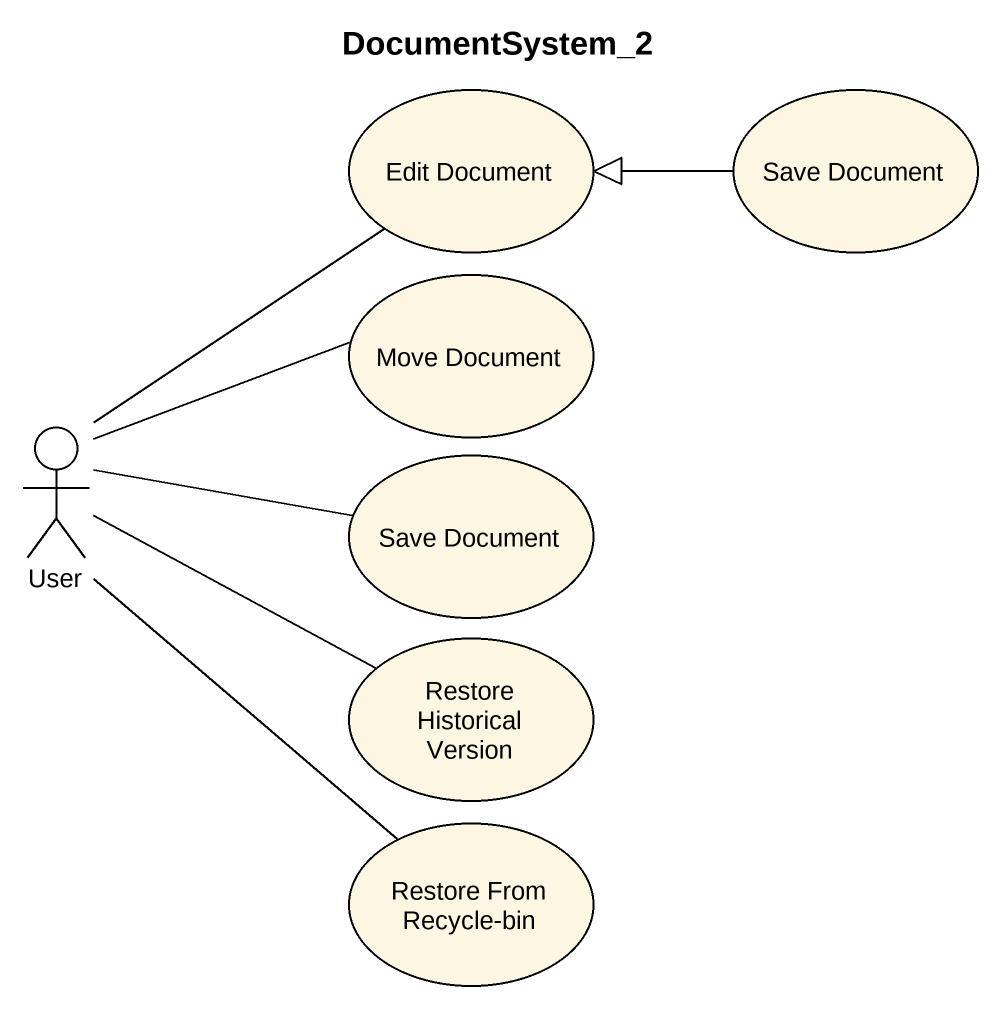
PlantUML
@startuml
title DocumentSystem_2
usecase "Edit Document" as Edit_Document
usecase "Save Document" as Save_Document
usecase "Move Document" as Move_Document
actor User
usecase "Save Document" as Save_Document_2
usecase "Restore Historical Version" as Restore_Historical_Version
usecase "Restore From Recycle-bin" as Restore_From_Recycle_bin
Edit_Document -- User
Save_Document -left-|> Edit_Document
User -right- Move_Document
Save_Document_2 -left- User
Restore_Historical_Version -left- User
Restore_From_Recycle_bin -up- User
@enduml
